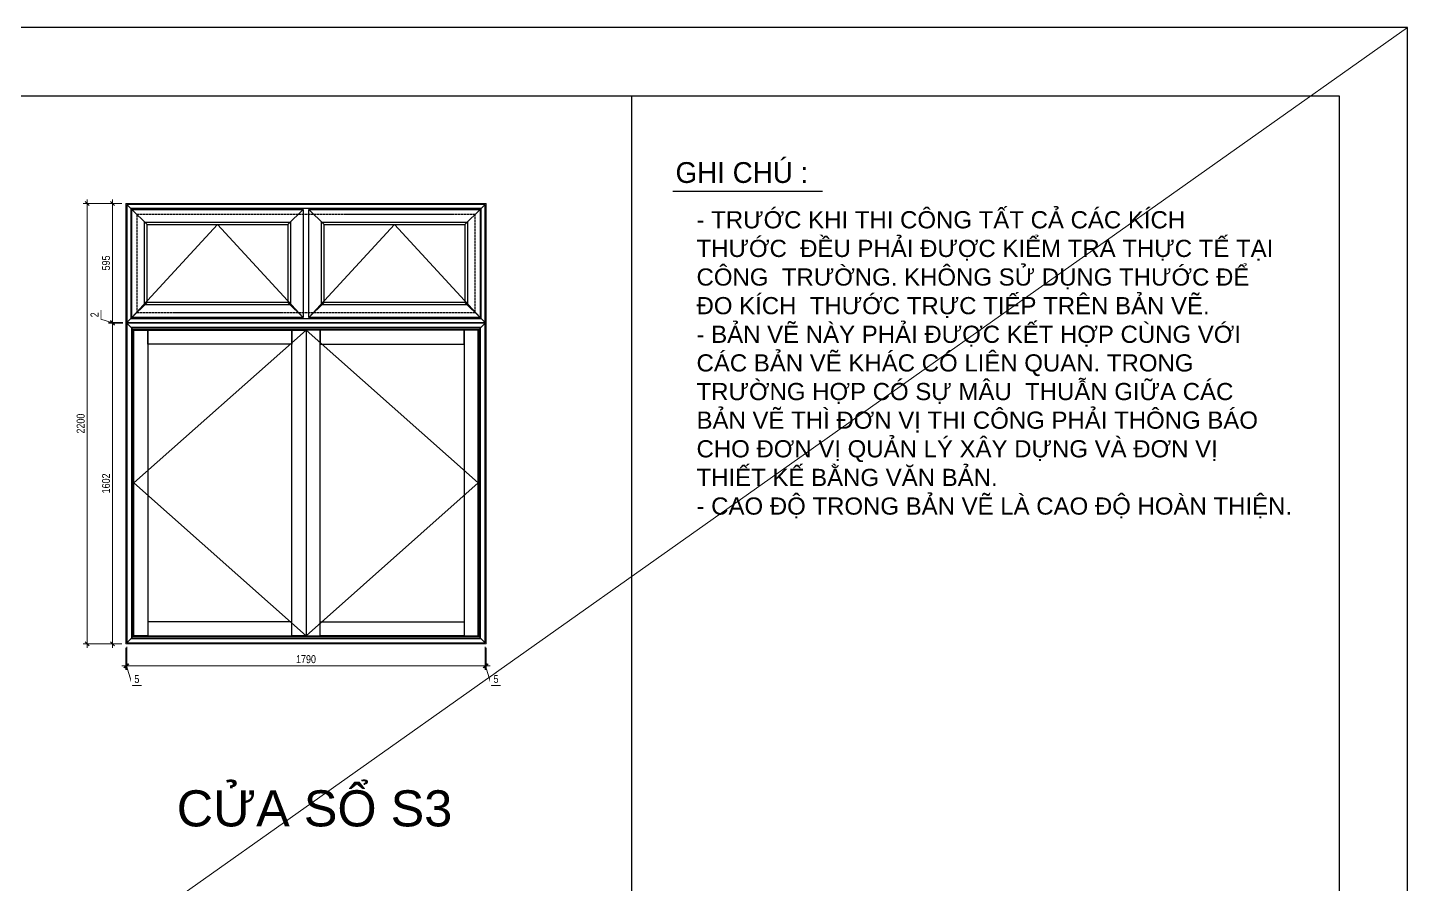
# Model space of a CAD drawing. Header units: millimetres. Extents: x 886808 to 1650903, y -1008069 to 230892.
# Drawn here: x 1637114 to 1650903, y -169029 to -160470 of the extents above; entities that cross this region are included whole.
import ezdxf

# ---------------------------------------------------------------- set-up
doc = ezdxf.new("R2010")
doc.units = ezdxf.units.MM
doc.linetypes.add('ACAD_ISO02W100', pattern=[15, 12, -3])
doc.layers.get('0').update_dxf_attribs({"lineweight": 0})
for name, color, linetype, lineweight in [('0___TUONG XAY MOI', 10, 'Continuous', 40), ('A-Wall', 113, 'Continuous', 30), ('A_Dim', 8, 'Continuous', 5), ('DIM', 149, 'Continuous', 13), ('DIM-EW', 142, 'Continuous', 5), ('I-FURN', 252, 'Continuous', 5), ('KET CAU-WALL-EW', 14, 'Continuous', 15), ('PROFILE CAT-EW', 255, 'Continuous', 25), ('Q - TEN PHONG', 7, 'Continuous', 18), ('S17_Hidden', 63, 'ACAD_ISO02W100', 25), ('Text', 250, 'Continuous', 25)]:
    doc.layers.add(name, color=color, linetype=linetype, lineweight=lineweight)
doc.layers.add('CUA', color=75, linetype='Continuous')
doc.layers.add('TUONG', color=1, linetype='Continuous')
doc.styles.add('a 1', font='')
doc.styles.add('DAT', font='')
doc.styles.add('E1-R-0.8', font='arial.ttf', dxfattribs={"width": 0.8})
doc.styles.add('TRUC', font='')
doc.styles.get('a 1').set_extended_font_data('VNI-Avo')
doc.styles.get('DAT').set_extended_font_data('VNI-Helve')
doc.styles.get('TRUC').set_extended_font_data('.VnArialH')
doc.dimstyles.new('EWS-1', dxfattribs={"dimtxt": 2, "dimasz": 1, "dimexe": 1, "dimexo": 1, "dimgap": 1.5, "dimtad": 1, "dimdec": 1, "dimzin": 9, "dimtxsty": 'E1-R-0.8', "dimblk": 'OBLIQUE', "dimcen": 1, "dimdle": 1, "dimclrd": 8, "dimclre": 8, "dimclrt": 256, "dimadec": 0, "dimazin": 2, "dimtfac": 1, "dimtdec": 1, "dimtix": 1, "dimtmove": 2, "dimatfit": 3, "dimfxl": 0, "dimtolj": 1, "dimlwd": 9, "dimlwe": 9, "dimarcsym": 0})

# ---------------------------------------------------------------- blocks, each defined once
blk = doc.blocks.new('ÈGERGER')
at = {"layer": 'A-Wall', "linetype": 'Continuous', "transparency": 33554636}
for p, q in [((-179936, -849840), (-132098, -849840)), ((-140969, -849840), (-140969, -883772)), ((-132098, -849840), (-132098, -883772))]:
    blk.add_line(p, q, dxfattribs=at)
at = {"layer": 'CUA', "transparency": 33554636}
blk.add_line((-140454, -851037), (-138574, -851037), dxfattribs=at)
at = {"layer": 'Defpoints', "transparency": 33554636}
blk.add_lwpolyline([(-181644, -884626), (-131244, -884626), (-131244, -848986), (-181644, -848986)], close=True, dxfattribs=at)
at = {"layer": 'TUONG', "transparency": 33554636}
blk.add_line((-132098, -849840), (-132098, -883772), dxfattribs=at)
at = {"layer": 'Text', "linetype": 'ByBlock', "lineweight": -2, "transparency": 33554636, "style": 'a 1'}
blk.add_text('GHI CHUÙ :', height=260.5, dxfattribs=at).set_placement((-140418, -850932))
at = {"layer": 'Text', "transparency": 33554636, "insert": (-140155, -851286), "char_height": 215.177, "width": 7273.82, "attachment_point": 1, "style": 'TRUC'}
blk.add_mtext('- TR¦íC KHI THI C¤NG TÊT C¶ C¸C KÝCH TH¦íC  ®Òu ph¶i §¦îC KIÓM TRA thùc tÕ T¹I C¤NG  TR¦êNG. kh«ng sö dông th\xadíc ®Ó ®o kÝch  th\xadíc trùc tiÕp trªn b¶n vÏ.\\P- b¶n vÏ nµy ph¶i ®\xadîc kÕt hîp cïng víi  c¸c b¶n vÏ kh¸c cã liªn quan. trong  tr\xadêng hîp cã sù m©u  thuÉn gi÷a c¸c  b¶n vÏ th× ®¬n vÞ thi c«ng ph¶i th«ng b¸o cho ®¬n vÞ qu¶n lý x©y dùng vµ ®¬n vÞ thiÕt kÕ b»ng v¨n b¶n.\\P- cao ®é trong b¶n vÏ lµ cao ®é hoµn thiÖn. ', dxfattribs=at)
blk = doc.blocks.new('_Oblique')
at = {"color": 0, "linetype": 'ByBlock', "lineweight": -2}
blk.add_line((-0.5, -0.5), (0.5, 0.5), dxfattribs=at)
blk = doc.blocks.new('*D944')
at = {"layer": 'Defpoints', "color": 0, "transparency": 16777216}
for p in [(284.9, 417.8), (279.9, 412.8), (284.9, 303.7)]:
    blk.add_point(p, dxfattribs=at)
at = {"layer": 'DIM-EW', "color": 8, "lineweight": 9, "transparency": 16777216}
for p, q in [((279.9, 392.8), (279.9, 283.7)), ((284.9, 397.8), (284.9, 283.7)), ((279.9, 303.7), (259.9, 303.7)), ((279.9, 303.7), (284.9, 303.7)), ((282.4, 303.7), (312.1, 204.7)), ((284.9, 303.7), (304.9, 303.7)), ((312.1, 204.7), (357.3, 204.7))]:
    blk.add_line(p, q, dxfattribs=at)
at = {"layer": 'DIM-EW', "transparency": 16777216, "insert": (334.7, 237), "char_height": 40, "attachment_point": 5, "style": 'E1-R-0.8', "bg_fill": 3, "box_fill_scale": 1.25, "bg_fill_color": 256, "bg_fill_true_color": 13158600, "bg_fill_transparency": 0}
blk.add_mtext('\\A1;5', dxfattribs=at)
at = {"layer": 'DIM-EW', "color": 8, "lineweight": 9, "transparency": 16777216, "xscale": 20, "yscale": 20, "zscale": 20}
blk.add_blockref('_Oblique', (279.9, 303.7), dxfattribs=at)
at = {"layer": 'DIM-EW', "color": 8, "lineweight": 9, "transparency": 16777216, "xscale": 20, "yscale": 20, "zscale": 20, "rotation": 180}
blk.add_blockref('_Oblique', (284.9, 303.7), dxfattribs=at)
blk = doc.blocks.new('*D945')
at = {"layer": 'Defpoints', "color": 0, "transparency": 16777216}
for p in [(284.9, 417.8), (2074.7, 417.8), (2074.7, 303.7)]:
    blk.add_point(p, dxfattribs=at)
at = {"layer": 'DIM-EW', "color": 8, "lineweight": 9, "transparency": 16777216}
for p, q in [((284.9, 397.8), (284.9, 283.7)), ((2074.7, 397.8), (2074.7, 283.7)), ((264.9, 303.7), (2094.7, 303.7))]:
    blk.add_line(p, q, dxfattribs=at)
at = {"layer": 'DIM-EW', "color": 8, "lineweight": 9, "transparency": 16777216, "xscale": 20, "yscale": 20, "zscale": 20, "rotation": 180}
blk.add_blockref('_Oblique', (284.9, 303.7), dxfattribs=at)
at = {"layer": 'DIM-EW', "color": 8, "lineweight": 9, "transparency": 16777216, "xscale": 20, "yscale": 20, "zscale": 20}
blk.add_blockref('_Oblique', (2074.7, 303.7), dxfattribs=at)
at = {"layer": 'DIM-EW', "transparency": 16777216, "insert": (1179.8, 336.1), "char_height": 40, "attachment_point": 5, "style": 'E1-R-0.8', "bg_fill": 3, "box_fill_scale": 1.25, "bg_fill_color": 256, "bg_fill_true_color": 13158600, "bg_fill_transparency": 0}
blk.add_mtext('\\A1;1790', dxfattribs=at)
blk = doc.blocks.new('*D946')
at = {"layer": 'Defpoints', "color": 0, "transparency": 16777216}
for p in [(2074.7, 417.8), (2079.7, 412.8), (2079.7, 303.7)]:
    blk.add_point(p, dxfattribs=at)
at = {"layer": 'DIM-EW', "color": 8, "lineweight": 9, "transparency": 16777216}
for p, q in [((2074.7, 397.8), (2074.7, 283.7)), ((2079.7, 392.8), (2079.7, 283.7)), ((2074.7, 303.7), (2054.7, 303.7)), ((2074.7, 303.7), (2079.7, 303.7)), ((2077.2, 303.7), (2106.9, 204.7)), ((2079.7, 303.7), (2099.7, 303.7)), ((2106.9, 204.7), (2152.1, 204.7))]:
    blk.add_line(p, q, dxfattribs=at)
at = {"layer": 'DIM-EW', "transparency": 16777216, "insert": (2129.5, 237), "char_height": 40, "attachment_point": 5, "style": 'E1-R-0.8', "bg_fill": 3, "box_fill_scale": 1.25, "bg_fill_color": 256, "bg_fill_true_color": 13158600, "bg_fill_transparency": 0}
blk.add_mtext('\\A1;5', dxfattribs=at)
at = {"layer": 'DIM-EW', "color": 8, "lineweight": 9, "transparency": 16777216, "xscale": 20, "yscale": 20, "zscale": 20}
blk.add_blockref('_Oblique', (2074.7, 303.7), dxfattribs=at)
at = {"layer": 'DIM-EW', "color": 8, "lineweight": 9, "transparency": 16777216, "xscale": 20, "yscale": 20, "zscale": 20, "rotation": 180}
blk.add_blockref('_Oblique', (2079.7, 303.7), dxfattribs=at)
blk = doc.blocks.new('*D947')
at = {"layer": 'Defpoints', "color": 0, "transparency": 16777216}
for p in [(86.6, 2612.8), (279.9, 2612.8), (279.9, 412.8)]:
    blk.add_point(p, dxfattribs=at)
at = {"layer": 'DIM-EW', "color": 8, "lineweight": 9, "transparency": 16777216}
for p, q in [((86.6, 392.8), (86.6, 2632.8)), ((259.9, 2612.8), (66.6, 2612.8)), ((259.9, 412.8), (66.6, 412.8))]:
    blk.add_line(p, q, dxfattribs=at)
at = {"layer": 'DIM-EW', "color": 8, "lineweight": 9, "transparency": 16777216, "xscale": 20, "yscale": 20, "zscale": 20}
for p, rotation in [((86.6, 2612.8), 90), ((86.6, 412.8), 270)]:
    blk.add_blockref('_Oblique', p, dxfattribs=dict(at, rotation=rotation))
at = {"layer": 'DIM-EW', "transparency": 16777216, "insert": (54.1, 1512.8), "char_height": 40, "attachment_point": 5, "rotation": 90, "style": 'E1-R-0.8', "bg_fill": 3, "box_fill_scale": 1.25, "bg_fill_color": 256, "bg_fill_true_color": 13158600, "bg_fill_transparency": 0}
blk.add_mtext('\\A1;2200', dxfattribs=at)
blk = doc.blocks.new('*D948')
at = {"layer": 'Defpoints', "color": 0, "transparency": 16777216}
for p in [(213.2, 2015.3), (284.9, 2015.3), (279.9, 412.8)]:
    blk.add_point(p, dxfattribs=at)
at = {"layer": 'DIM-EW', "color": 8, "lineweight": 9, "transparency": 16777216}
for p, q in [((264.9, 2015.3), (193.2, 2015.3)), ((213.2, 392.8), (213.2, 2035.3)), ((259.9, 412.8), (193.2, 412.8))]:
    blk.add_line(p, q, dxfattribs=at)
at = {"layer": 'DIM-EW', "color": 8, "lineweight": 9, "transparency": 16777216, "xscale": 20, "yscale": 20, "zscale": 20}
for p, rotation in [((213.2, 2015.3), 90), ((213.2, 412.8), 270)]:
    blk.add_blockref('_Oblique', p, dxfattribs=dict(at, rotation=rotation))
at = {"layer": 'DIM-EW', "transparency": 16777216, "insert": (180.7, 1214.1), "char_height": 40, "attachment_point": 5, "rotation": 90, "style": 'E1-R-0.8', "bg_fill": 3, "box_fill_scale": 1.25, "bg_fill_color": 256, "bg_fill_true_color": 13158600, "bg_fill_transparency": 0}
blk.add_mtext('\\A1;1602', dxfattribs=at)
blk = doc.blocks.new('*D949')
at = {"layer": 'Defpoints', "color": 0, "transparency": 16777216}
for p in [(213.2, 2017.3), (284.9, 2017.3), (284.9, 2015.3)]:
    blk.add_point(p, dxfattribs=at)
at = {"layer": 'DIM-EW', "color": 8, "lineweight": 9, "transparency": 16777216}
for p, q in [((155.1, 2033.8), (155.1, 2079)), ((213.2, 2016.3), (155.1, 2033.8)), ((264.9, 2017.3), (193.2, 2017.3)), ((264.9, 2015.3), (193.2, 2015.3)), ((213.2, 2017.3), (213.2, 2037.3)), ((213.2, 2015.3), (213.2, 2017.3)), ((213.2, 2015.3), (213.2, 1995.3))]:
    blk.add_line(p, q, dxfattribs=at)
at = {"layer": 'DIM-EW', "color": 8, "lineweight": 9, "transparency": 16777216, "xscale": 20, "yscale": 20, "zscale": 20}
for p, rotation in [((213.2, 2017.3), 270), ((213.2, 2015.3), 90)]:
    blk.add_blockref('_Oblique', p, dxfattribs=dict(at, rotation=rotation))
at = {"layer": 'DIM-EW', "transparency": 16777216, "insert": (123, 2056.4), "char_height": 40, "attachment_point": 5, "rotation": 90, "style": 'E1-R-0.8', "bg_fill": 3, "box_fill_scale": 1.25, "bg_fill_color": 256, "bg_fill_true_color": 13158600, "bg_fill_transparency": 0}
blk.add_mtext('\\A1;2', dxfattribs=at)
blk = doc.blocks.new('*D950')
at = {"layer": 'Defpoints', "color": 0, "transparency": 16777216}
for p in [(213.2, 2612.8), (279.9, 2612.8), (284.9, 2017.3)]:
    blk.add_point(p, dxfattribs=at)
at = {"layer": 'DIM-EW', "color": 8, "lineweight": 9, "transparency": 16777216}
for p, q in [((213.2, 1997.3), (213.2, 2632.8)), ((259.9, 2612.8), (193.2, 2612.8)), ((264.9, 2017.3), (193.2, 2017.3))]:
    blk.add_line(p, q, dxfattribs=at)
at = {"layer": 'DIM-EW', "color": 8, "lineweight": 9, "transparency": 16777216, "xscale": 20, "yscale": 20, "zscale": 20}
for p, rotation in [((213.2, 2612.8), 90), ((213.2, 2017.3), 270)]:
    blk.add_blockref('_Oblique', p, dxfattribs=dict(at, rotation=rotation))
at = {"layer": 'DIM-EW', "transparency": 16777216, "insert": (180.7, 2315.1), "char_height": 40, "attachment_point": 5, "rotation": 90, "style": 'E1-R-0.8', "bg_fill": 3, "box_fill_scale": 1.25, "bg_fill_color": 256, "bg_fill_true_color": 13158600, "bg_fill_transparency": 0}
blk.add_mtext('\\A1;595', dxfattribs=at)
blk = doc.blocks.new('A$C0C4554EA')
at = {"layer": 'DIM', "color": 250, "transparency": 33554636}
for points in [[(309.9, 2042.3), (737.7, 2506.8), (1165.5, 2042.3)], [(1194.1, 2042.3), (1621.9, 2506.8), (2049.7, 2042.3)], [(1179.9, 453.2), (320.3, 1216.6), (1179.9, 1979.9), (2039.4, 1216.6), (1179.9, 453.2)]]:
    blk.add_lwpolyline(points, dxfattribs=at)
at = {"layer": 'DIM-EW', "transparency": 33554636}
blk.add_lwpolyline([(2074.7, 2017.3), (284.9, 2017.3), (284.9, 2015.3), (2074.7, 2015.3)], close=True, dxfattribs=at)
at = {"layer": 'KET CAU-WALL-EW', "transparency": 33554636}
blk.add_lwpolyline([(2079.7, 2612.8), (279.9, 2612.8), (279.9, 412.8), (2079.7, 412.8)], close=True, dxfattribs=at)
at = {"layer": 'PROFILE CAT-EW', "transparency": 33554636}
for p, q in [((334.9, 2557.8), (284.9, 2607.8)), ((309.9, 2582.8), (385.9, 2506.8)), ((1089.5, 2506.8), (1165.5, 2582.8)), ((1194.1, 2582.8), (1270.1, 2506.8)), ((1973.7, 2506.8), (2049.7, 2582.8)), ((2024.7, 2557.8), (2074.7, 2607.8)), ((309.9, 2042.3), (385.9, 2118.3)), ((1165.5, 2042.3), (1089.5, 2118.3)), ((1270.1, 2118.3), (1194.1, 2042.3)), ((1973.7, 2118.3), (2049.7, 2042.3)), ((284.9, 2017.3), (304.9, 2037.3)), ((2054.7, 2037.3), (2074.7, 2017.3))]:
    blk.add_line(p, q, dxfattribs=at)
for points in [[(284.9, 2017.3), (2074.7, 2017.3), (2074.7, 2607.8), (284.9, 2607.8)], [(304.9, 2037.3), (2054.7, 2037.3), (2054.7, 2587.8), (304.9, 2587.8)], [(309.9, 2582.8), (1165.5, 2582.8), (1165.5, 2042.3), (309.9, 2042.3)], [(1194.1, 2582.8), (2049.7, 2582.8), (2049.7, 2042.3), (1194.1, 2042.3)], [(1089.5, 2118.3), (385.9, 2118.3), (385.9, 2506.8), (1089.5, 2506.8)], [(1973.7, 2118.3), (1270.1, 2118.3), (1270.1, 2506.8), (1973.7, 2506.8)], [(2074.7, 2015.3), (284.9, 2015.3), (284.9, 417.8), (2074.7, 417.8)], [(307.1, 440), (2052.5, 440), (2052.5, 1993.1), (307.1, 1993.1)], [(390.3, 453.2), (320.3, 453.2), (320.3, 1979.9), (390.3, 1979.9)], [(1108.6, 1909.9), (390.3, 1909.9), (390.3, 1979.9), (1108.6, 1979.9)], [(1179.9, 453.2), (1108.6, 453.2), (1108.6, 1979.9), (1179.9, 1979.9)], [(1179.9, 453.2), (1251.2, 453.2), (1251.2, 1979.9), (1179.9, 1979.9)], [(1251.2, 1909.9), (1969.4, 1909.9), (1969.4, 1979.9), (1251.2, 1979.9)], [(1969.4, 453.2), (2039.4, 453.2), (2039.4, 1979.9), (1969.4, 1979.9)], [(1108.6, 523.2), (390.3, 523.2), (390.3, 453.2), (1108.6, 453.2)], [(1251.2, 523.2), (1969.4, 523.2), (1969.4, 453.2), (1251.2, 453.2)]]:
    blk.add_lwpolyline(points, close=True, dxfattribs=at)
at = {"layer": 'PROFILE CAT-EW', "color": 4, "transparency": 33554636}
for points in [[(1102.3, 2105.5), (373.1, 2105.5), (373.1, 2519.6), (1102.3, 2519.6)], [(1986.5, 2105.5), (1257.3, 2105.5), (1257.3, 2519.6), (1986.5, 2519.6)]]:
    blk.add_lwpolyline(points, close=True, dxfattribs=at)
at = {"layer": 'PROFILE CAT-EW', "transparency": 33554636, "flags": 128}
for points in [[(320.3, 1979.9), (284.9, 2015.3)], [(2039.3, 1979.9), (2074.7, 2015.3)], [(284.9, 417.8), (320.3, 453.2)], [(2074.7, 417.8), (2039.3, 453.2)]]:
    blk.add_lwpolyline(points, dxfattribs=at)
blk.add_lwpolyline([(2044.3, 1984.9), (315.3, 1984.9), (315.3, 448.2), (2044.3, 448.2)], close=True, dxfattribs=at)
at = {"layer": 'S17_Hidden', "transparency": 33554636}
blk.add_lwpolyline([(2024.7, 2557.8), (334.9, 2557.8), (334.9, 2067.3), (2024.7, 2067.3)], close=True, dxfattribs=at)
at = {"layer": 'DIM-EW', "transparency": 33554636}
dim = blk.add_linear_dim(base=(284.9, 303.7), p1=(279.9, 412.8), p2=(284.9, 417.8), dimstyle='EWS-1', override={"dimscale": 20, "dimgap": 0.6, "dimdec": 0, "dimtdec": 0, "dimtix": 0, "dimtofl": 0, "dimtmove": 1, "dimtfill": 1}, dxfattribs=at)
dim.commit()
dim.dimension.update_dxf_attribs({"geometry": '*D944', "text_midpoint": (324.1, 237)})
dim = blk.add_linear_dim(base=(2074.7, 303.7), p1=(284.9, 417.8), p2=(2074.7, 417.8), dimstyle='EWS-1', override={"dimscale": 20, "dimgap": 0.6, "dimdec": 0, "dimtdec": 0, "dimtix": 0, "dimtofl": 0, "dimtmove": 1, "dimtfill": 1}, dxfattribs=at)
dim.commit()
dim.dimension.update_dxf_attribs({"geometry": '*D945', "text_midpoint": (1179.8, 336.1)})
dim = blk.add_linear_dim(base=(86.6, 2612.8), p1=(279.9, 412.8), p2=(279.9, 2612.8), angle=90, dimstyle='EWS-1', override={"dimscale": 20, "dimgap": 0.6, "dimdec": 0, "dimtdec": 0, "dimtix": 0, "dimtofl": 0, "dimtmove": 1, "dimtfill": 1}, dxfattribs=at)
dim.commit()
dim.dimension.update_dxf_attribs({"geometry": '*D947', "text_midpoint": (54.1, 1512.8)})
dim = blk.add_linear_dim(base=(2079.7, 303.7), p1=(2074.7, 417.8), p2=(2079.7, 412.8), dimstyle='EWS-1', override={"dimscale": 20, "dimgap": 0.6, "dimdec": 0, "dimtdec": 0, "dimtix": 0, "dimtofl": 0, "dimtmove": 1, "dimtfill": 1}, dxfattribs=at)
dim.commit()
dim.dimension.update_dxf_attribs({"geometry": '*D946', "text_midpoint": (2118.9, 237)})
dim = blk.add_linear_dim(base=(213.17035, 2015.3443), p1=(279.88553, 412.84431), p2=(284.88553, 2015.3443), angle=90, dimstyle='EWS-1', override={"dimscale": 20, "dimgap": 0.6, "dimdec": 0, "dimtdec": 0, "dimtix": 0, "dimtofl": 0, "dimtmove": 1, "dimtfill": 1}, dxfattribs=at)
dim.commit()
dim.dimension.update_dxf_attribs({"geometry": '*D948', "text_midpoint": (180.74743, 1214.09431)})
dim = blk.add_linear_dim(base=(213.2, 2017.3), p1=(284.9, 2015.3), p2=(284.9, 2017.3), angle=90, dimstyle='EWS-1', override={"dimscale": 20, "dimgap": 0.6, "dimdec": 0, "dimtdec": 0, "dimtix": 0, "dimtofl": 0, "dimtmove": 1, "dimtfill": 1}, dxfattribs=at)
dim.commit()
dim.dimension.update_dxf_attribs({"geometry": '*D949', "text_midpoint": (123, 2045.8)})
dim = blk.add_linear_dim(base=(213.1703521, 2612.8443121), p1=(284.8855318, 2017.3443121), p2=(279.8855318, 2612.8443121), angle=90, dimstyle='EWS-1', override={"dimscale": 20, "dimgap": 0.6, "dimdec": 0, "dimtdec": 0, "dimtix": 0, "dimtofl": 0, "dimtmove": 1, "dimtfill": 1}, dxfattribs=at)
dim.commit()
dim.dimension.update_dxf_attribs({"geometry": '*D950', "text_midpoint": (180.7474325, 2315.0943121)})

msp = doc.modelspace()

# ---------------------------------------------------------------- block references
at = {"layer": '0___TUONG XAY MOI', "transparency": 33554636, "xscale": 0.7972382581455364, "yscale": 0.7972382581455364, "zscale": 0.7972382581455364}
msp.add_blockref('ÈGERGER', (1755535.8, 516373.7), dxfattribs=at)

# ---------------------------------------------------------------- texts
at = {"layer": 'Q - TEN PHONG', "transparency": 33554636, "insert": (1639980.9, -168089.1), "char_height": 360.601, "width": 9532.288, "attachment_point": 2, "style": 'DAT'}
msp.add_mtext('{\\fArial|b0|i0|c0|p34;CỬA SỔ S3}', dxfattribs=at)

# ---------------------------------------------------------------- next in the draw order: block references
at = {"layer": 'I-FURN', "transparency": 33554636, "xscale": 2, "yscale": 2, "zscale": 2}
msp.add_blockref('A$C0C4554EA', (1637536.3, -167451.8), dxfattribs=at)

# ---------------------------------------------------------------- next in the draw order: linework, layer by layer
at = {"layer": 'A_Dim'}
msp.add_line((1610722.3, -188884), (1650903.1, -160470.4), dxfattribs=at)

doc.saveas('drawing.dxf')
